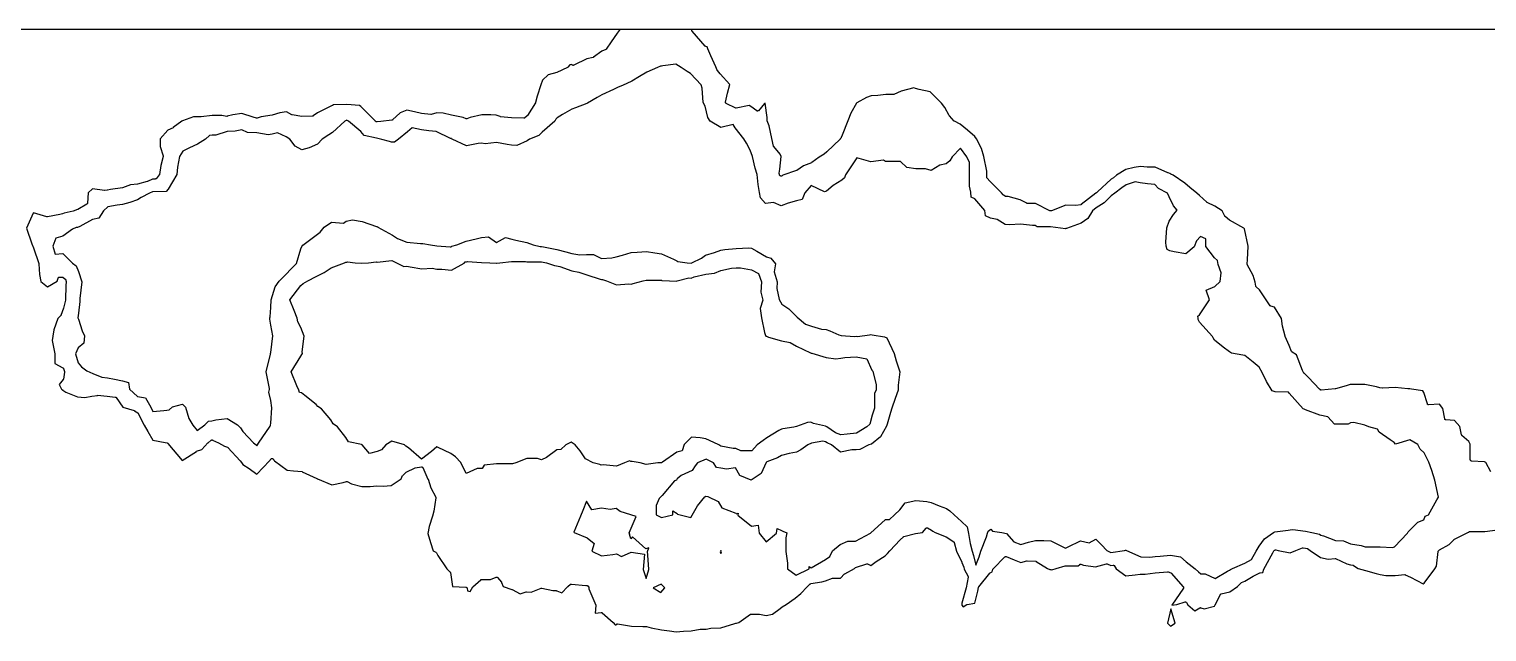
# Model space of a CAD drawing. Header units: millimetres. Extents: x 0 to 500, y 0 to 700.
# Drawn here: x 181.4 to 271.6, y 546.6 to 583.9 of the extents above; entities that cross this region are included whole.
import ezdxf

# ---------------------------------------------------------------- set-up
doc = ezdxf.new("R2010")
doc.units = ezdxf.units.MM
doc.layers.add('CORTE', color=1, linetype='Continuous')
doc.layers.add('GRABADO', color=5, linetype='Continuous')

msp = doc.modelspace()

# ---------------------------------------------------------------- linework, layer by layer
at = {"layer": 'CORTE'}
msp.add_lwpolyline([(181.307, 583.889), (181.91, 583.889), (182.529, 583.889), (183.14, 583.889), (183.749, 583.889), (184.362, 583.889), (206.994, 583.889), (207.48, 583.889), (208.706, 583.889), (209.201, 583.889), (211.046, 583.889), (211.55, 583.889), (212.058, 583.889), (212.785, 583.889), (213.297, 583.889), (213.812, 583.889), (214.434, 583.889), (215.155, 583.889), (215.677, 583.889), (216.92, 583.889), (217.358, 583.889), (218.61, 583.889), (218.887, 583.889), (218.933, 583.889), (218.933, 583.889), (219.949, 583.889), (220.637, 583.889), (220.819, 583.889), (221.012, 583.889), (222.547, 583.889), (222.689, 583.889), (223.622, 583.889), (224.635, 583.889), (227.008, 583.889), (228.095, 583.889), (230.382, 583.889), (231.671, 583.889), (232.261, 583.889), (232.932, 583.889), (234.192, 583.889), (234.854, 583.889), (235.482, 583.889), (235.975, 583.889), (236.69, 583.889), (237.322, 583.889), (237.934, 583.889), (238.569, 583.889), (239.188, 583.889), (240.463, 583.889), (241.091, 583.889), (262.009, 583.889), (262.504, 583.889), (265.071, 583.889), (265.577, 583.889), (266.222, 583.889), (266.996, 583.889), (268.922, 583.889), (269.442, 583.889), (272.663, 583.889)], dxfattribs=at)
for points in [[(196.319, 563.798), (196.318, 563.807), (196.322, 563.827), (196.33, 563.896), (196.471, 564.914), (196.331, 565.588), (196.266, 565.951), (196.277, 566.042), (196.289, 566.089), (196.33, 566.674), (196.366, 567.154), (196.61, 567.957), (196.859, 568.299), (197.277, 568.745), (197.582, 569.051), (197.934, 569.402), (198.187, 570.313), (198.254, 570.441), (198.315, 570.527), (199.138, 571.156), (199.381, 571.341), (199.632, 571.642), (200.089, 571.951), (200.823, 571.896), (201.007, 572.007), (201.399, 572.101), (201.981, 572), (202.881, 571.692), (202.941, 571.68), (202.956, 571.648), (203.854, 571.15), (204.181, 570.939), (204.759, 570.708), (205.6, 570.641), (205.671, 570.63), (205.743, 570.635), (206.213, 570.549), (206.602, 570.494), (207.437, 570.435), (207.495, 570.421), (207.539, 570.471), (207.84, 570.546), (208.424, 570.78), (209.039, 570.927), (209.362, 571.005), (209.8, 571.04), (210.304, 570.704), (210.848, 570.994), (211.243, 570.906), (211.494, 570.849), (212.174, 570.696), (212.573, 570.546), (213, 570.444), (213.086, 570.444), (213.199, 570.421), (214.021, 570.257), (214.594, 570.119), (214.948, 570.017), (215.449, 569.934), (215.856, 569.954), (216.306, 569.954), (216.799, 569.711), (217.434, 569.755), (217.693, 569.818), (218.089, 569.913), (218.623, 570.073), (219.005, 570.101), (219.566, 570.143), (220.097, 570.064), (220.511, 570.002), (221.25, 569.669), (221.451, 569.562), (221.517, 569.527), (222.09, 569.437), (222.333, 569.409), (222.39, 569.431), (222.973, 569.736), (223.236, 569.916), (223.775, 570.07), (224.174, 570.216), (224.419, 570.267), (225.116, 570.334), (225.904, 570.371), (226.073, 570.342), (226.409, 570.151), (227.005, 569.81), (227.262, 569.722), (227.564, 569.385), (227.465, 568.871), (227.661, 568.261), (227.634, 567.847), (227.783, 567.168), (227.956, 566.887), (228.376, 566.599), (228.878, 566.096), (228.891, 566.085), (229.418, 565.647), (229.776, 565.521), (230.397, 565.345), (230.695, 565.32), (230.921, 565.242), (231.476, 564.987), (231.62, 564.941), (232.447, 564.889), (232.539, 564.894), (232.636, 564.872), (233.377, 564.99), (233.459, 565.007), (233.54, 564.99), (234.307, 564.868), (234.442, 564.8), (234.904, 563.83), (235.011, 563.379), (235.249, 562.701), (235.14, 561.872), (235.14, 561.569), (234.965, 561.057), (234.758, 560.447), (234.678, 560.183), (234.457, 559.454), (234.417, 559.328), (234.05, 558.669), (233.494, 558.224), (233.329, 558.176), (232.782, 557.903), (232.538, 557.864), (232.283, 557.864), (231.586, 557.725), (231.015, 558.182), (230.743, 558.3), (230.649, 558.363), (230.482, 558.404), (229.775, 558.277), (229.546, 558.181), (229.131, 557.864), (228.85, 557.734), (228.409, 557.653), (227.93, 557.53), (227.675, 557.377), (227.018, 557.13), (226.986, 557.094), (226.677, 556.4), (226.056, 556.002), (225.34, 556.289), (225.081, 556.755), (224.517, 556.67), (224.183, 556.743), (223.906, 556.773), (223.726, 557.077), (223.266, 557.291), (222.723, 557.074), (222.585, 556.875), (222.393, 556.598), (221.719, 556.275), (221.476, 556.07), (221.437, 555.996), (221.301, 555.958), (220.545, 555.049), (220.454, 554.963), (220.356, 554.869), (220.172, 554.425), (220.172, 553.847), (220.498, 553.691), (221.204, 553.859), (221.204, 554.098), (221.472, 553.936), (221.494, 553.896), (221.573, 553.873), (222.31, 553.696), (222.41, 553.84), (222.729, 554.415), (223.191, 554.968), (223.255, 555.011), (223.363, 554.983), (224.002, 554.676), (224.246, 554.287), (225.093, 553.947), (225.135, 553.909), (225.242, 553.957), (225.224, 553.832), (226.07, 553.156), (226.478, 553.211), (226.536, 552.719), (226.983, 552.184), (227.618, 552.728), (227.665, 553.013), (227.936, 552.883), (228.006, 552.841), (228.253, 552.733), (228.189, 552.425), (228.189, 551.583), (228.307, 550.869), (228.307, 550.504), (228.835, 550.124), (229.644, 550.513), (229.644, 550.662), (229.761, 550.569), (230.639, 551.096), (230.909, 551.281), (231.072, 551.625), (231.566, 552.02), (232.032, 552.233), (232.513, 552.233), (233.429, 552.725), (234.356, 553.571), (234.609, 553.571), (234.911, 553.856), (235.256, 554.159), (235.582, 554.602), (236.233, 554.747), (236.926, 554.685), (237.189, 554.619), (237.676, 554.4), (238.124, 554.246), (238.337, 554.1), (238.614, 553.856), (239.068, 553.432), (239.407, 553.115), (239.504, 552.703), (239.607, 552.083), (239.712, 551.598), (239.805, 551.347), (239.957, 550.735), (240.155, 551.262), (240.263, 551.602), (240.617, 552.495), (240.673, 552.711), (240.72, 552.838), (240.881, 552.963), (240.98, 552.844), (241.547, 552.762), (241.836, 552.701), (242.293, 552.184), (242.726, 552.018), (243.207, 552.157), (243.64, 552.257), (244.154, 552.257), (244.594, 552.236), (245.339, 551.878), (245.503, 551.799), (245.652, 551.864), (246.418, 552.238), (246.957, 552.119), (247.366, 552.348), (247.722, 552.006), (248.051, 551.639), (248.291, 551.532), (249.155, 551.65), (249.201, 551.666), (249.216, 551.66), (249.232, 551.662), (249.259, 551.643), (250.15, 551.258), (250.706, 551.231), (251.052, 551.274), (251.348, 551.298), (251.989, 551.351), (252.613, 551.248), (252.96, 550.942), (253.513, 550.522), (253.722, 550.322), (253.865, 550.203), (254.136, 550.203), (254.76, 549.915), (255.526, 550.375), (255.649, 550.421), (255.696, 550.468), (255.831, 550.533), (256.585, 550.868), (257.009, 551.095), (257.28, 551.615), (257.483, 551.922), (257.812, 552.358), (258.36, 552.753), (258.448, 552.797), (259.265, 552.906), (259.386, 552.931), (259.548, 552.943), (260.335, 552.845), (260.737, 552.762), (261.201, 552.659), (261.284, 552.59), (261.448, 552.549), (262.191, 552.265), (262.682, 552.238), (263.122, 552.052), (263.788, 551.958), (264.042, 551.882), (264.214, 551.872), (264.957, 551.872), (265.723, 551.828), (265.838, 551.874), (266.659, 552.728), (266.684, 552.805), (266.758, 552.862), (267.299, 553.393), (267.671, 553.541), (267.737, 553.777), (267.944, 553.86), (268.46, 554.788), (268.57, 554.935), (268.347, 556.005), (268.162, 556.598), (267.965, 557.105), (267.673, 557.689), (267.433, 557.913), (267.292, 558.194), (266.797, 558.491), (265.904, 558.222), (265.828, 558.327), (265.576, 558.5), (264.898, 558.965), (264.789, 559.153), (264.267, 559.287), (264.005, 559.392), (263.336, 559.57), (263.129, 559.55), (262.987, 559.45), (262.142, 559.45), (261.732, 559.916), (261.229, 560.01), (260.348, 560.341), (260.292, 560.357), (260.259, 560.377), (260.203, 560.412), (259.341, 561.383), (259.298, 561.431), (258.457, 561.464), (258.288, 561.519), (257.931, 562.09), (257.668, 562.659), (257.485, 562.987), (257.113, 563.285), (256.585, 563.707), (256.467, 563.731), (255.76, 563.852), (255.647, 563.933), (255.253, 564.217), (254.705, 564.655), (254.631, 564.803), (254.596, 564.874), (253.774, 565.77), (253.707, 565.938), (253.695, 566.022), (253.691, 566.149), (253.783, 566.22), (254.41, 567.15), (254.195, 567.752), (254.724, 567.964), (255.071, 568.287), (255.134, 568.819), (254.947, 569.344), (254.906, 569.575), (254.71, 569.739), (254.172, 570.449), (254.172, 570.916), (253.856, 571.058), (253.603, 570.792), (253.452, 570.429), (252.934, 569.986), (252.214, 570.109), (251.958, 570.171), (251.793, 570.263), (251.717, 570.459), (251.702, 570.725), (251.759, 571.602), (251.918, 572.018), (252.18, 572.436), (252.398, 572.698), (252.177, 572.963), (251.918, 573.522), (251.81, 573.755), (251.256, 574.04), (251.025, 574.282), (250.567, 574.317), (250.12, 574.38), (249.805, 574.446), (249.242, 574.271), (248.988, 574.067), (248.552, 573.75), (248.33, 573.576), (247.896, 573.155), (247.398, 572.847), (247.165, 572.648), (246.867, 572.186), (246.463, 571.883), (245.558, 571.566), (245.524, 571.568), (245.492, 571.544), (244.57, 571.659), (243.747, 571.659), (243.624, 571.749), (243.446, 571.749), (242.72, 571.836), (242.032, 571.795), (241.773, 571.812), (241.269, 572.115), (240.846, 572.207), (240.544, 572.339), (240.502, 572.667), (239.896, 573.394), (239.659, 573.503), (239.629, 573.798), (239.548, 574.186), (239.548, 575.634), (239.397, 575.996), (239.009, 576.528), (238.483, 575.988), (238.348, 575.745), (238.123, 575.565), (237.72, 575.484), (237.176, 575.158), (236.825, 575.242), (236.232, 575.242), (235.673, 575.326), (235.281, 575.702), (234.598, 575.702), (234.361, 575.702), (234.232, 575.794), (233.454, 575.691), (232.578, 575.925), (231.887, 574.888), (231.823, 574.696), (231.651, 574.541), (231.117, 574.22), (230.717, 573.878), (230.587, 573.833), (229.772, 574.225), (229.366, 573.77), (229.215, 573.347), (228.845, 573.269), (228.341, 573.127), (227.898, 572.959), (227.437, 573.163), (226.945, 573.109), (226.633, 573.449), (226.565, 573.797), (226.493, 574.288), (226.429, 574.906), (226.306, 575.298), (226.131, 576.01), (225.979, 576.399), (225.766, 576.846), (225.589, 577.1), (225.06, 577.793), (224.934, 577.987), (224.183, 577.812), (223.514, 578.201), (223.371, 578.434), (223.198, 579.128), (223.089, 579.347), (223.014, 580.248), (222.954, 580.441), (222.294, 581.144), (222.092, 581.278), (221.719, 581.528), (221.399, 581.719), (220.592, 581.622), (220.501, 581.594), (220.439, 581.594), (220.257, 581.522), (219.598, 581.226), (219.15, 580.957), (218.672, 580.67), (218.095, 580.41), (217.833, 580.305), (217.745, 580.253), (217.528, 580.155), (216.819, 579.836), (216.525, 579.66), (215.928, 579.302), (215.887, 579.282), (215.181, 579.028), (214.964, 578.949), (214.387, 578.603), (214.051, 578.402), (213.97, 578.325), (213.909, 578.209), (213.13, 577.523), (212.92, 577.322), (212.34, 577.078), (212.189, 576.98), (211.557, 576.689), (211.217, 576.71), (210.953, 576.76), (210.297, 576.884), (209.598, 576.796), (209.372, 576.839), (209.169, 576.81), (208.437, 576.675), (207.557, 577.081), (207.52, 577.115), (207.505, 577.118), (207.446, 577.132), (206.574, 577.559), (206.102, 577.601), (205.654, 577.663), (205.078, 577.796), (204.79, 577.536), (204.227, 577.086), (203.986, 576.893), (203.805, 576.903), (203.679, 576.932), (203.213, 577.072), (202.873, 577.145), (202.113, 577.307), (201.909, 577.567), (201.147, 578.196), (201.066, 578.249), (201.035, 578.252), (201.001, 578.25), (200.91, 578.196), (200.156, 577.5), (199.926, 577.351), (199.516, 577.086), (199.228, 576.784), (198.716, 576.553), (198.248, 576.428), (197.839, 576.646), (197.523, 577.089), (197.295, 577.237), (196.751, 577.487), (196.421, 577.388), (196.168, 577.35), (195.47, 577.481), (194.895, 577.503), (194.543, 577.661), (194.136, 577.58), (193.638, 577.558), (192.935, 577.339), (192.706, 577.339), (192.538, 577.309), (192.296, 577.085), (191.808, 576.777), (191.312, 576.557), (190.899, 576.337), (190.691, 576.004), (190.555, 575.349), (190.513, 574.898), (189.981, 573.991), (189.858, 573.851), (189.011, 573.823), (188.838, 573.742), (188.325, 573.481), (188.1, 573.328), (187.62, 573.174), (187.156, 573.04), (186.838, 573.001), (186.25, 572.9), (185.996, 572.649), (185.69, 572.204), (185.315, 572.114), (184.531, 571.684), (184.383, 571.631), (184.302, 571.613), (184.069, 571.52), (183.469, 571.077), (183.037, 570.958), (182.854, 570.472), (183.005, 569.972), (183.464, 570.006), (184.064, 569.421), (184.295, 569.257), (184.432, 568.898), (184.642, 568.259), (184.519, 567.232), (184.513, 567.139), (184.517, 567.041), (184.436, 566.334), (184.402, 566.036), (184.433, 565.947), (184.675, 565.236), (184.816, 564.93), (184.777, 564.467), (184.423, 564.173), (184.247, 563.8), (184.429, 563.243), (184.627, 563.004), (184.95, 562.758), (185.318, 562.586), (185.891, 562.357), (186.225, 562.32), (186.66, 562.249), (187.16, 562.145), (187.533, 562.028), (187.587, 561.62), (188.1, 561.18), (188.582, 561.098), (188.911, 560.505), (189.038, 560.243), (189.71, 560.301), (189.91, 560.318), (190.05, 560.342), (190.26, 560.538), (190.867, 560.688), (191.06, 560.511), (191.263, 559.807), (191.517, 559.402), (191.786, 559.062), (192.253, 559.415), (192.488, 559.641), (192.684, 559.671), (192.937, 559.734), (193.643, 559.814), (194.275, 559.417), (194.461, 559.228), (194.61, 559.016), (195.266, 558.302), (195.424, 558.175), (195.468, 558.126), (195.503, 558.181), (195.571, 558.288), (196.293, 559.34), (196.311, 559.383), (196.314, 559.393), (196.33, 559.531), (196.407, 560.467), (196.331, 560.927), (196.209, 561.44), (196.249, 561.598), (196.261, 561.661), (196.056, 562.695), (196.319, 563.798)], [(219.56, 549.921), (219.727, 550.474), (219.66, 551.363), (219.629, 551.587), (219.719, 551.803), (219.544, 551.75), (218.713, 552.498), (218.603, 552.365), (218.525, 552.648), (218.535, 552.684), (218.51, 552.743), (218.568, 552.882), (218.929, 553.752), (218.615, 553.846), (217.939, 554.049), (217.691, 554.248), (217.335, 554.177), (216.784, 554.26), (216.198, 554.171), (215.871, 554.694), (215.634, 554.123), (215.487, 553.771), (215.071, 552.774), (215.102, 552.756), (215.896, 552.439), (216.343, 552.081), (216.197, 551.615), (216.798, 551.312), (217.489, 551.399), (217.723, 551.441), (218.038, 551.271), (218.626, 551.536), (219.453, 551.412), (219.375, 550.474), (219.56, 549.921)], [(224.179, 551.462), (224.214, 551.573), (224.18, 551.655), (224.124, 551.572), (224.179, 551.462)], [(220.473, 549.055), (220.715, 549.345), (220.476, 549.554), (219.993, 549.343), (220.473, 549.055)]]:
    msp.add_lwpolyline(points, close=True, dxfattribs=at)
at = {"layer": 'GRABADO'}
for points in [[(180.9, 583.889), (181.583, 583.889), (182.285, 583.889), (182.977, 583.889), (183.667, 583.889), (184.362, 583.889), (202.107, 583.889), (202.658, 583.889), (204.047, 583.889), (204.608, 583.889), (206.699, 583.889), (207.27, 583.889), (207.846, 583.889), (208.669, 583.889), (209.25, 583.889), (209.834, 583.889), (210.538, 583.889), (211.356, 583.889), (211.947, 583.889), (213.356, 583.889), (213.853, 583.889), (215.271, 583.889), (215.586, 583.889), (216.305, 583.889), (217.214, 583.889), (217.938, 583.889), (217.772, 583.651), (217.397, 583.11), (217.085, 582.66), (217.08, 582.653), (217.071, 582.644), (217.064, 582.639), (217.057, 582.636), (216.823, 582.523), (216.307, 582.152), (216.3, 582.148), (216.294, 582.145), (216.289, 582.143), (216.284, 582.142), (215.883, 582.045), (215.075, 581.657), (215.072, 581.656), (215.065, 581.654), (215.051, 581.651), (215.039, 581.651), (215.029, 581.652), (215.018, 581.655), (215.008, 581.66), (214.921, 581.712), (214.84, 581.688), (214.718, 581.541), (214.715, 581.539), (214.71, 581.533), (214.704, 581.529), (214.699, 581.526), (214.694, 581.523), (214.035, 581.219), (214.029, 581.217), (213.495, 581.069), (213.142, 580.739), (213.03, 580.454), (212.814, 579.752), (212.713, 579.347), (212.711, 579.342), (212.709, 579.337), (212.706, 579.331), (212.214, 578.544), (212.211, 578.539), (212.207, 578.534), (212.201, 578.529), (212.031, 578.393), (212.02, 578.386), (212.008, 578.382), (212.005, 578.381), (211.996, 578.379), (211.986, 578.379), (211.221, 578.414), (210.543, 578.477), (210.537, 578.477), (210.526, 578.48), (210.522, 578.481), (210.283, 578.576), (209.952, 578.595), (209.382, 578.595), (208.67, 578.424), (208.471, 578.345), (208.462, 578.342), (208.457, 578.342), (208.452, 578.341), (208.442, 578.341), (208.437, 578.342), (208.432, 578.342), (208.423, 578.345), (208.226, 578.424), (207.506, 578.56), (207.504, 578.56), (207.004, 578.687), (206.602, 578.709), (206.25, 578.613), (206.24, 578.611), (206.231, 578.611), (205.663, 578.68), (205.661, 578.68), (205.223, 578.767), (205.221, 578.767), (204.747, 578.885), (204.344, 578.718), (203.864, 578.272), (203.86, 578.269), (203.855, 578.266), (203.846, 578.261), (203.837, 578.258), (203.828, 578.256), (203.148, 578.181), (202.915, 578.155), (202.906, 578.155), (202.898, 578.156), (202.873, 578.161), (202.856, 578.165), (202.85, 578.166), (202.841, 578.17), (202.835, 578.173), (202.832, 578.176), (202.826, 578.18), (202.819, 578.186), (202.803, 578.206), (201.915, 579.112), (201.831, 579.167), (201.035, 579.233), (200.211, 579.199), (200.146, 579.16), (200.141, 579.158), (199.96, 579.082), (199.223, 578.72), (198.96, 578.519), (198.955, 578.515), (198.944, 578.51), (198.935, 578.507), (198.925, 578.504), (198.258, 578.481), (198.253, 578.481), (198.246, 578.482), (197.654, 578.584), (197.649, 578.584), (197.644, 578.586), (197.635, 578.588), (197.315, 578.773), (196.9, 578.718), (196.425, 578.575), (196.42, 578.574), (195.738, 578.472), (195.502, 578.38), (195.496, 578.379), (195.485, 578.377), (195.468, 578.377), (195.457, 578.379), (195.247, 578.445), (195.246, 578.445), (194.545, 578.681), (193.987, 578.598), (193.646, 578.498), (193.641, 578.497), (193.636, 578.496), (193.625, 578.494), (193.614, 578.496), (193.317, 578.544), (192.703, 578.544), (192.023, 578.468), (192.019, 578.467), (191.548, 578.467), (190.875, 578.21), (190.831, 578.191), (190.298, 577.797), (190.293, 577.793), (189.966, 577.636), (189.502, 577.116), (189.502, 576.636), (189.678, 576.054), (189.679, 576.05), (189.681, 576.041), (189.681, 576.034), (189.681, 576.027), (189.68, 576.02), (189.679, 576.015), (189.533, 575.465), (189.456, 574.908), (189.455, 574.903), (189.454, 574.899), (189.451, 574.891), (189.445, 574.879), (189.439, 574.873), (189.236, 574.642), (189.23, 574.636), (189.22, 574.629), (189.211, 574.625), (189.21, 574.625), (189.201, 574.621), (189.192, 574.62), (189.188, 574.62), (189.011, 574.614), (188.707, 574.472), (188.701, 574.469), (188.695, 574.467), (188.084, 574.31), (188.08, 574.309), (187.653, 574.254), (187.163, 574.083), (187.157, 574.081), (186.424, 573.971), (186.227, 573.933), (186.223, 573.933), (186.065, 573.918), (186.057, 573.918), (185.312, 574.007), (185.047, 573.773), (184.998, 573.127), (184.997, 573.122), (184.996, 573.118), (184.994, 573.11), (184.99, 573.101), (184.986, 573.094), (184.983, 573.09), (184.978, 573.085), (184.973, 573.08), (184.971, 573.078), (184.966, 573.074), (184.395, 572.732), (184.388, 572.729), (184.115, 572.627), (184.11, 572.625), (183.56, 572.503), (183.461, 572.463), (183.456, 572.461), (183.449, 572.46), (183.292, 572.436), (182.526, 572.289), (182.519, 572.287), (182.502, 572.287), (182.491, 572.289), (181.667, 572.527), (181.641, 572.512), (181.221, 571.583), (181.557, 570.615), (181.596, 570.502), (181.612, 570.466), (181.613, 570.465), (181.653, 570.366), (181.991, 569.386), (181.993, 569.38), (181.994, 569.375), (181.994, 569.371), (182.032, 568.711), (182.116, 568.291), (182.517, 567.947), (183.124, 568.301), (183.181, 568.493), (183.182, 568.498), (183.186, 568.506), (183.19, 568.513), (183.193, 568.517), (183.197, 568.522), (183.205, 568.529), (183.213, 568.535), (183.225, 568.541), (183.237, 568.545), (183.245, 568.546), (183.433, 568.556), (183.445, 568.556), (183.457, 568.553), (183.463, 568.551), (183.47, 568.547), (183.477, 568.543), (183.601, 568.456), (183.607, 568.451), (183.612, 568.446), (183.613, 568.444), (183.617, 568.439), (183.624, 568.428), (183.626, 568.423), (183.682, 568.276), (183.683, 568.272), (183.685, 568.264), (183.686, 568.255), (183.686, 568.249), (183.685, 568.244), (183.661, 568.065), (183.632, 567.136), (183.632, 567.13), (183.63, 567.123), (183.508, 566.629), (183.507, 566.625), (183.352, 566.184), (183.351, 566.18), (183.348, 566.174), (183.342, 566.166), (183.337, 566.16), (183.157, 565.986), (182.919, 565.301), (182.845, 564.906), (182.82, 564.637), (182.978, 563.817), (182.979, 563.811), (182.979, 563.806), (182.979, 563.212), (183.475, 562.948), (183.482, 562.943), (183.488, 562.938), (183.497, 562.928), (183.502, 562.919), (183.504, 562.915), (183.506, 562.91), (183.57, 562.714), (183.571, 562.71), (183.572, 562.703), (183.573, 562.696), (183.573, 562.69), (183.572, 562.685), (183.509, 562.251), (183.508, 562.246), (183.506, 562.239), (183.504, 562.234), (183.502, 562.227), (183.497, 562.22), (183.494, 562.216), (183.241, 561.912), (183.382, 561.629), (183.426, 561.591), (183.466, 561.577), (183.471, 561.574), (183.475, 561.572), (183.48, 561.568), (183.647, 561.438), (184.38, 561.16), (184.825, 561.104), (185.271, 561.19), (185.273, 561.19), (185.616, 561.24), (185.625, 561.243), (186.217, 561.195), (186.219, 561.195), (186.717, 561.135), (186.725, 561.134), (186.735, 561.131), (186.745, 561.126), (186.753, 561.12), (186.763, 561.112), (187.176, 560.517), (187.182, 560.511), (187.885, 560.3), (187.889, 560.299), (187.898, 560.295), (187.905, 560.291), (188.112, 560.151), (188.117, 560.147), (188.125, 560.139), (188.131, 560.131), (188.133, 560.128), (188.509, 559.393), (188.726, 558.996), (189.041, 558.471), (189.793, 558.321), (189.92, 558.301), (189.935, 558.296), (189.962, 558.279), (189.966, 558.276), (189.972, 558.271), (189.976, 558.266), (190.855, 557.212), (191.733, 557.776), (191.741, 557.781), (192.077, 557.896), (192.451, 558.298), (192.454, 558.301), (192.651, 558.468), (192.655, 558.472), (192.66, 558.475), (192.665, 558.478), (192.674, 558.482), (192.682, 558.484), (192.691, 558.486), (192.707, 558.486), (192.716, 558.484), (192.724, 558.482), (192.73, 558.479), (193.095, 558.315), (193.098, 558.313), (193.475, 558.099), (193.651, 558.042), (193.658, 558.039), (193.663, 558.036), (193.67, 558.032), (193.678, 558.024), (194.449, 557.184), (194.45, 557.182), (194.529, 557.082), (194.531, 557.079), (194.606, 556.964), (194.991, 556.719), (194.993, 556.718), (195.47, 556.374), (196.261, 557.182), (196.293, 557.233), (196.342, 557.308), (196.344, 557.312), (196.349, 557.318), (196.356, 557.325), (196.369, 557.334), (196.387, 557.341), (196.4, 557.342), (196.409, 557.342), (196.414, 557.342), (196.424, 557.34), (196.437, 557.335), (196.443, 557.332), (196.452, 557.326), (196.46, 557.318), (196.461, 557.316), (196.518, 557.248), (196.522, 557.243), (196.556, 557.187), (197.358, 556.61), (197.734, 556.573), (198.269, 556.522), (198.276, 556.521), (198.285, 556.518), (199.174, 556.091), (199.178, 556.089), (199.205, 556.072), (199.213, 556.072), (199.227, 556.069), (200.117, 555.701), (200.806, 555.843), (201.015, 555.912), (201.027, 555.915), (201.045, 555.915), (201.06, 555.911), (201.068, 555.908), (201.329, 555.775), (201.972, 555.614), (202.482, 555.614), (202.885, 555.652), (202.892, 555.652), (203.292, 555.615), (203.789, 555.669), (204.407, 556.074), (204.491, 556.275), (204.496, 556.284), (204.504, 556.293), (204.693, 556.475), (204.702, 556.482), (205.262, 556.751), (205.269, 556.753), (205.273, 556.754), (205.657, 556.82), (205.659, 556.82), (205.668, 556.821), (205.682, 556.819), (205.694, 556.816), (205.707, 556.81), (205.714, 556.805), (205.719, 556.8), (205.726, 556.793), (205.73, 556.788), (205.731, 556.786), (205.734, 556.781), (206.06, 556.054), (206.062, 556.05), (206.229, 555.531), (206.539, 554.944), (206.541, 554.939), (206.544, 554.932), (206.546, 554.924), (206.547, 554.916), (206.547, 554.908), (206.546, 554.903), (206.422, 554.082), (206.421, 554.079), (206.346, 553.779), (206.133, 553.14), (206.04, 552.692), (206.211, 552.145), (206.373, 551.63), (206.543, 551.543), (206.549, 551.54), (206.562, 551.531), (206.568, 551.523), (206.571, 551.52), (206.573, 551.517), (206.576, 551.512), (206.659, 551.343), (207.234, 550.514), (207.42, 550.336), (207.423, 550.333), (207.428, 550.327), (207.432, 550.321), (207.436, 550.315), (207.439, 550.307), (207.441, 550.298), (207.442, 550.293), (207.57, 549.41), (208.41, 549.376), (208.413, 549.376), (208.426, 549.374), (208.443, 549.366), (208.451, 549.36), (208.457, 549.354), (208.462, 549.349), (208.466, 549.343), (208.47, 549.335), (208.473, 549.329), (208.476, 549.322), (208.477, 549.317), (208.511, 549.147), (208.678, 549.114), (208.831, 549.39), (208.835, 549.396), (208.842, 549.406), (209.326, 549.842), (209.329, 549.844), (209.334, 549.848), (209.342, 549.852), (209.355, 549.857), (209.364, 549.858), (209.364, 549.858), (209.369, 549.859), (209.927, 549.859), (210.272, 549.995), (210.276, 549.997), (210.285, 549.999), (210.295, 550.001), (210.305, 550.001), (210.315, 549.999), (210.324, 549.997), (210.329, 549.995), (210.331, 549.994), (210.339, 549.99), (210.35, 549.982), (210.355, 549.976), (210.598, 549.686), (210.603, 549.679), (210.607, 549.671), (210.714, 549.415), (211.251, 549.243), (211.254, 549.241), (211.259, 549.24), (211.761, 548.958), (212.126, 549.096), (212.135, 549.099), (212.144, 549.1), (212.148, 549.1), (212.155, 549.1), (212.434, 549.079), (213.056, 549.307), (213.064, 549.309), (213.074, 549.31), (213.084, 549.31), (213.089, 549.31), (213.092, 549.309), (213.792, 549.163), (214.01, 549.163), (214.019, 549.162), (214.029, 549.159), (214.339, 549.022), (214.699, 549.406), (214.703, 549.41), (214.885, 549.555), (214.892, 549.562), (214.902, 549.566), (214.908, 549.568), (214.917, 549.571), (214.927, 549.572), (214.935, 549.572), (215.821, 549.483), (215.829, 549.482), (215.839, 549.479), (215.845, 549.476), (215.862, 549.467), (215.872, 549.471), (215.877, 549.473), (215.88, 549.473), (215.897, 549.476), (215.913, 549.473), (215.925, 549.47), (215.934, 549.465), (215.939, 549.462), (215.944, 549.458), (215.948, 549.455), (215.997, 549.404), (216.002, 549.399), (216.005, 549.394), (216.008, 549.389), (216.011, 549.383), (216.013, 549.375), (216.015, 549.369), (216.016, 549.361), (216.017, 549.355), (216.017, 549.268), (216.433, 548.269), (216.435, 548.263), (216.436, 548.258), (216.438, 548.251), (216.438, 548.243), (216.438, 548.239), (216.406, 547.774), (216.781, 547.812), (216.789, 547.812), (216.798, 547.811), (216.809, 547.808), (216.823, 547.802), (216.829, 547.796), (216.832, 547.794), (217.507, 547.188), (217.509, 547.186), (217.63, 547.055), (217.684, 547.043), (217.731, 547.096), (217.735, 547.1), (217.739, 547.103), (217.752, 547.111), (217.773, 547.118), (217.79, 547.118), (218.644, 546.975), (219.354, 546.951), (219.565, 546.944), (219.574, 546.944), (219.585, 546.941), (219.871, 546.855), (220.501, 546.737), (220.99, 546.682), (221.419, 546.616), (221.872, 546.651), (222.334, 546.687), (222.9, 546.774), (222.904, 546.775), (223.261, 546.79), (223.561, 546.842), (223.566, 546.842), (224.182, 546.866), (225.043, 547.132), (225.106, 547.148), (225.145, 547.154), (225.281, 547.198), (226.008, 547.708), (226.013, 547.711), (226.022, 547.715), (226.034, 547.718), (226.043, 547.719), (226.554, 547.719), (226.563, 547.717), (226.974, 547.619), (227.371, 547.714), (227.853, 548.053), (227.964, 548.158), (227.969, 548.163), (227.976, 548.168), (228.212, 548.306), (228.782, 548.693), (229.129, 548.984), (229.524, 549.406), (229.525, 549.407), (229.704, 549.578), (229.709, 549.583), (229.718, 549.589), (229.729, 549.593), (229.735, 549.595), (229.738, 549.596), (230.43, 549.706), (230.656, 549.777), (231.075, 549.926), (231.08, 549.927), (231.088, 549.929), (231.573, 549.929), (231.823, 550.197), (231.831, 550.204), (231.837, 550.208), (232.438, 550.525), (232.475, 550.568), (232.48, 550.574), (232.489, 550.582), (232.5, 550.589), (233.203, 550.819), (233.214, 550.822), (233.229, 550.822), (233.234, 550.821), (233.239, 550.821), (233.251, 550.817), (233.451, 550.717), (233.778, 550.963), (233.78, 550.964), (234.338, 551.317), (234.475, 551.455), (234.627, 551.627), (235.259, 552.306), (235.473, 552.495), (235.483, 552.503), (235.497, 552.509), (236.221, 552.702), (236.225, 552.703), (236.648, 552.759), (236.869, 553.024), (236.873, 553.03), (236.884, 553.038), (236.895, 553.044), (236.904, 553.047), (236.918, 553.05), (236.935, 553.05), (236.944, 553.048), (236.953, 553.045), (237.205, 552.908), (237.212, 552.903), (237.215, 552.9), (237.28, 552.836), (237.434, 552.757), (238.114, 552.485), (238.122, 552.483), (238.579, 552.178), (238.587, 552.173), (238.6, 552.159), (238.606, 552.148), (238.608, 552.142), (238.61, 552.138), (238.758, 551.603), (239.086, 550.916), (239.087, 550.913), (239.196, 550.617), (239.197, 550.613), (239.228, 550.492), (239.467, 550.039), (239.469, 550.034), (239.471, 550.027), (239.473, 550.021), (239.474, 550.014), (239.475, 550.005), (239.474, 549.998), (239.474, 549.995), (239.352, 549.337), (239.09, 548.396), (239.073, 548.265), (239.169, 548.168), (239.398, 548.305), (239.405, 548.31), (239.422, 548.315), (239.883, 548.394), (240.076, 549.122), (240.119, 549.368), (240.12, 549.373), (240.122, 549.381), (240.127, 549.391), (240.13, 549.396), (240.132, 549.398), (240.813, 550.252), (240.821, 550.259), (240.828, 550.264), (240.833, 550.268), (240.964, 550.329), (241.008, 550.487), (241.01, 550.492), (241.013, 550.5), (241.016, 550.505), (241.022, 550.513), (241.742, 551.254), (241.746, 551.258), (241.754, 551.264), (241.767, 551.272), (241.782, 551.275), (241.791, 551.277), (241.801, 551.277), (241.81, 551.275), (241.82, 551.273), (242.31, 551.063), (242.725, 550.909), (243.1, 551.013), (243.109, 551.015), (243.12, 551.015), (243.651, 550.982), (243.658, 550.982), (243.668, 550.979), (243.675, 550.977), (243.685, 550.972), (244.382, 550.532), (244.536, 550.468), (244.587, 550.461), (244.592, 550.461), (244.657, 550.443), (244.926, 550.535), (244.928, 550.536), (245.476, 550.688), (245.481, 550.69), (245.496, 550.692), (246.273, 550.692), (246.379, 550.786), (246.384, 550.79), (246.389, 550.793), (246.395, 550.796), (246.404, 550.8), (246.414, 550.802), (246.423, 550.803), (246.432, 550.803), (246.446, 550.801), (246.611, 550.736), (247.349, 550.637), (248.032, 550.819), (248.042, 550.821), (248.057, 550.821), (248.068, 550.817), (248.074, 550.815), (248.291, 550.719), (248.441, 550.739), (248.453, 550.739), (248.463, 550.737), (248.471, 550.735), (248.48, 550.731), (248.49, 550.725), (248.498, 550.718), (248.506, 550.71), (248.622, 550.517), (249.227, 550.082), (249.8, 550.151), (250.117, 550.189), (250.121, 550.19), (250.135, 550.19), (250.431, 550.178), (251.051, 550.264), (251.81, 550.334), (251.819, 550.334), (251.829, 550.333), (251.838, 550.33), (252.017, 550.259), (252.026, 550.254), (252.037, 550.246), (252.781, 549.403), (252.785, 549.397), (252.79, 549.389), (252.793, 549.383), (252.795, 549.379), (252.797, 549.37), (252.799, 549.361), (252.799, 549.355), (252.799, 549.347), (252.797, 549.338), (252.795, 549.33), (252.794, 549.326), (252.791, 549.319), (252.786, 549.312), (252.064, 548.259), (252.391, 548.315), (252.896, 548.466), (252.902, 548.467), (252.907, 548.468), (252.917, 548.468), (252.929, 548.466), (252.938, 548.463), (252.948, 548.459), (252.958, 548.452), (252.966, 548.445), (252.973, 548.437), (253.069, 548.292), (253.503, 547.922), (253.801, 548.101), (253.803, 548.102), (253.812, 548.107), (253.825, 548.11), (253.834, 548.111), (253.843, 548.111), (253.852, 548.11), (253.858, 548.108), (254.07, 548.045), (254.716, 548.199), (254.76, 548.277), (255.08, 548.928), (255.083, 548.934), (255.089, 548.941), (255.094, 548.947), (255.103, 548.955), (255.109, 548.959), (255.114, 548.962), (255.123, 548.966), (255.129, 548.967), (255.661, 549.099), (256.133, 549.412), (256.367, 549.648), (256.37, 549.651), (256.377, 549.657), (256.385, 549.661), (256.583, 549.756), (257.111, 550.06), (257.113, 550.062), (257.514, 550.258), (257.522, 550.262), (257.532, 550.264), (257.699, 550.282), (257.771, 550.493), (257.774, 550.499), (258.32, 551.511), (258.321, 551.512), (258.384, 551.619), (258.401, 551.641), (258.407, 551.647), (258.412, 551.651), (258.43, 551.665), (258.436, 551.668), (258.446, 551.673), (258.477, 551.679), (258.484, 551.681), (258.502, 551.681), (258.652, 551.651), (259.39, 551.511), (259.748, 551.647), (260.159, 551.811), (260.164, 551.813), (260.172, 551.815), (260.177, 551.816), (260.186, 551.817), (260.196, 551.816), (260.334, 551.797), (260.337, 551.797), (260.439, 551.774), (260.446, 551.773), (260.458, 551.768), (260.467, 551.763), (260.62, 551.638), (261.278, 551.21), (261.735, 551.118), (262.173, 551.153), (262.18, 551.153), (262.193, 551.152), (262.205, 551.147), (262.895, 550.816), (263.117, 550.75), (263.273, 550.734), (263.274, 550.734), (263.28, 550.733), (263.292, 550.73), (263.301, 550.725), (263.601, 550.534), (264.049, 550.4), (264.712, 550.223), (264.969, 550.155), (265.32, 550.108), (265.878, 550.108), (266.482, 550.153), (266.489, 550.153), (266.494, 550.152), (266.499, 550.152), (266.508, 550.149), (266.514, 550.147), (266.838, 550.006), (266.841, 550.004), (267.613, 549.583), (267.682, 549.625), (268.337, 550.508), (268.441, 550.668), (268.55, 551.588), (268.551, 551.595), (268.555, 551.606), (268.559, 551.614), (268.564, 551.622), (268.604, 551.666), (268.609, 551.673), (268.62, 551.681), (269.223, 552.019), (269.537, 552.333), (269.542, 552.336), (269.544, 552.338), (269.549, 552.341), (270.38, 552.756), (270.382, 552.757), (270.442, 552.783), (270.459, 552.801), (270.465, 552.807), (270.474, 552.813), (270.483, 552.818), (270.497, 552.822), (270.508, 552.824), (271.435, 552.824), (272.221, 552.919)], [(271.81, 556.507), (271.505, 557.082), (271.417, 557.135), (270.6, 557.179), (270.593, 557.181), (270.588, 557.182), (270.576, 557.187), (270.568, 557.193), (270.561, 557.198), (270.555, 557.204), (270.55, 557.211), (270.544, 557.22), (270.543, 557.224), (270.54, 557.23), (270.538, 557.238), (270.537, 557.244), (270.537, 557.251), (270.537, 558.228), (270.453, 558.381), (270.015, 558.767), (270.009, 558.773), (270.002, 558.782), (269.996, 558.795), (269.993, 558.804), (269.89, 559.323), (269.552, 559.694), (269.016, 559.722), (269.008, 559.723), (268.998, 559.726), (268.989, 559.731), (268.981, 559.735), (268.974, 559.741), (268.965, 559.751), (268.958, 559.763), (268.955, 559.769), (268.953, 559.777), (268.951, 559.783), (268.842, 560.438), (268.627, 560.696), (267.953, 560.655), (267.939, 560.655), (267.92, 560.662), (267.907, 560.669), (267.902, 560.674), (267.899, 560.676), (267.892, 560.683), (267.887, 560.692), (267.885, 560.695), (267.882, 560.701), (267.88, 560.707), (267.666, 561.425), (267.593, 561.512), (266.897, 561.628), (266.799, 561.641), (266.679, 561.652), (265.88, 561.73), (265.102, 561.68), (265.092, 561.68), (264.947, 561.709), (264.946, 561.709), (264.728, 561.761), (264.021, 561.907), (263.434, 561.907), (263.113, 561.921), (262.856, 561.833), (262.195, 561.642), (262.189, 561.64), (262.183, 561.639), (261.307, 561.567), (261.299, 561.566), (261.29, 561.567), (261.278, 561.569), (261.261, 561.577), (261.204, 561.617), (261.198, 561.622), (260.519, 562.341), (260.28, 562.596), (260.273, 562.599), (260.267, 562.601), (260.26, 562.606), (260.25, 562.613), (260.242, 562.622), (260.222, 562.651), (260.22, 562.655), (260.154, 562.783), (260.152, 562.787), (259.794, 563.754), (259.513, 563.922), (259.508, 563.925), (259.499, 563.933), (259.489, 563.942), (259.483, 563.953), (259.481, 563.957), (259.327, 564.326), (259.093, 564.89), (259.091, 564.895), (258.918, 565.519), (258.916, 565.524), (258.915, 565.53), (258.859, 566.002), (258.422, 566.691), (258.188, 566.761), (258.176, 566.766), (258.169, 566.771), (258.163, 566.776), (258.154, 566.785), (257.941, 567.097), (257.487, 567.764), (257.292, 567.946), (257.284, 567.951), (257.273, 567.968), (257.27, 567.975), (257.267, 567.983), (257.265, 567.991), (257.235, 568.236), (257.109, 568.66), (256.738, 569.328), (256.735, 569.334), (256.731, 569.346), (256.73, 569.359), (256.73, 569.365), (256.73, 569.37), (256.762, 569.632), (256.791, 570.468), (256.567, 571.544), (256.567, 571.548), (256.528, 571.58), (255.65, 572.076), (255.646, 572.079), (255.365, 572.298), (255.361, 572.3), (255.352, 572.309), (255.347, 572.316), (255.343, 572.322), (255.341, 572.326), (255.192, 572.647), (254.728, 572.951), (254.254, 573.175), (254.247, 573.179), (254.242, 573.183), (253.788, 573.602), (253.617, 573.752), (253.19, 574.1), (253.19, 574.1), (252.867, 574.363), (252.147, 574.857), (252.016, 574.927), (252.013, 574.928), (251.954, 574.966), (251.837, 575.003), (251.833, 575.004), (251.043, 575.344), (250.559, 575.359), (250.557, 575.359), (250.137, 575.4), (249.751, 575.325), (249.235, 575.204), (248.66, 574.859), (248.461, 574.7), (248.328, 574.603), (247.466, 573.827), (247.465, 573.827), (247.404, 573.774), (247.397, 573.767), (247.388, 573.763), (247.384, 573.758), (247.379, 573.754), (246.472, 573.042), (246.467, 573.038), (246.463, 573.036), (246.454, 573.031), (246.442, 573.028), (246.136, 572.986), (246.131, 572.985), (246.124, 572.985), (245.514, 573.01), (244.622, 572.653), (244.616, 572.651), (244.591, 572.646), (244.584, 572.644), (244.566, 572.644), (244.556, 572.646), (244.552, 572.647), (244.546, 572.65), (244.521, 572.661), (244.519, 572.661), (243.631, 573.113), (243.126, 573.113), (243.121, 573.113), (243.108, 573.115), (243.096, 573.121), (242.695, 573.335), (241.951, 573.533), (241.788, 573.546), (241.78, 573.547), (241.767, 573.551), (241.756, 573.557), (241.652, 573.632), (241.648, 573.635), (241.645, 573.638), (241.528, 573.757), (240.815, 574.481), (240.813, 574.483), (240.649, 574.68), (240.645, 574.685), (240.641, 574.692), (240.639, 574.697), (240.637, 574.701), (240.634, 574.71), (240.633, 574.72), (240.633, 574.726), (240.633, 575.107), (240.438, 576.015), (240.296, 576.512), (239.99, 577.104), (239.888, 577.241), (239.431, 577.642), (238.975, 578.006), (238.631, 578.19), (238.623, 578.194), (238.613, 578.203), (238.31, 578.538), (238.305, 578.544), (238.301, 578.551), (238.027, 579.044), (237.819, 579.318), (237.437, 579.706), (237.127, 580.021), (236.438, 580.149), (236.433, 580.149), (236.215, 580.219), (236.111, 580.253), (235.336, 580.059), (234.883, 579.855), (234.876, 579.851), (234.861, 579.847), (234.852, 579.847), (234.389, 579.847), (233.881, 579.792), (233.475, 579.761), (233.193, 579.655), (232.578, 579.325), (232.576, 579.322), (232.215, 578.685), (232.024, 578.228), (231.676, 577.327), (231.62, 577.182), (231.618, 577.178), (231.615, 577.173), (231.61, 577.165), (231.549, 577.096), (231.547, 577.093), (230.73, 576.309), (230.567, 576.168), (230.563, 576.164), (230.261, 575.971), (229.797, 575.636), (229.789, 575.631), (229.781, 575.627), (229.298, 575.442), (228.868, 575.147), (228.86, 575.142), (228.015, 574.852), (227.963, 574.824), (227.932, 574.806), (227.918, 574.801), (227.905, 574.8), (227.896, 574.8), (227.886, 574.801), (227.872, 574.805), (227.863, 574.81), (227.861, 574.811), (227.833, 574.829), (227.823, 574.836), (227.815, 574.846), (227.81, 574.854), (227.806, 574.863), (227.804, 574.869), (227.802, 574.876), (227.801, 574.882), (227.799, 574.908), (227.786, 574.952), (227.785, 574.959), (227.784, 574.968), (227.784, 574.974), (227.784, 574.981), (227.826, 575.232), (227.903, 576.019), (227.837, 576.154), (227.445, 576.624), (227.441, 576.63), (227.438, 576.635), (227.436, 576.639), (227.435, 576.643), (227.432, 576.65), (227.332, 577.129), (227.169, 577.914), (227.037, 578.229), (227.035, 578.236), (227.034, 578.242), (227.032, 578.25), (227.032, 578.257), (227.038, 578.42), (226.927, 579.312), (226.875, 579.3), (226.495, 578.845), (226.489, 578.839), (226.483, 578.834), (226.472, 578.828), (226.462, 578.824), (226.454, 578.823), (226.441, 578.821), (226.431, 578.822), (226.427, 578.823), (226.415, 578.826), (226.402, 578.832), (226.024, 579.104), (226.024, 579.104), (225.933, 579.17), (225.132, 579.004), (225.121, 579.003), (225.107, 579.004), (225.093, 579.009), (224.503, 579.301), (224.5, 579.303), (224.493, 579.308), (224.485, 579.315), (224.482, 579.318), (224.478, 579.324), (224.473, 579.331), (224.469, 579.339), (224.467, 579.346), (224.465, 579.353), (224.464, 579.361), (224.464, 579.367), (224.464, 579.375), (224.465, 579.382), (224.581, 579.936), (224.582, 579.939), (224.737, 580.461), (224.139, 581.13), (223.962, 581.328), (223.959, 581.331), (223.954, 581.339), (223.95, 581.346), (223.948, 581.35), (223.869, 581.562), (223.556, 582.246), (223.377, 582.675), (223.335, 582.789), (223.248, 582.813), (223.248, 582.813), (223.235, 582.817), (223.224, 582.825), (223.221, 582.828), (223.215, 582.833), (222.398, 583.766), (222.394, 583.771), (222.388, 583.782), (222.385, 583.79), (222.382, 583.797), (222.381, 583.806), (222.381, 583.811), (222.381, 583.821), (222.382, 583.828), (222.383, 583.833), (222.386, 583.842), (222.389, 583.849), (222.393, 583.855), (222.398, 583.862), (222.401, 583.865), (222.407, 583.872), (222.418, 583.879), (222.434, 583.887), (222.446, 583.889), (222.451, 583.889), (222.456, 583.889), (224.789, 583.889), (226.021, 583.889), (228.613, 583.889), (230.074, 583.889), (230.743, 583.889), (231.503, 583.889), (232.932, 583.889), (233.682, 583.889), (234.394, 583.889), (234.952, 583.889), (235.762, 583.889), (236.479, 583.889), (237.173, 583.889), (237.892, 583.889), (238.594, 583.889), (240.038, 583.889), (240.75, 583.889), (256.552, 583.889), (257.113, 583.889), (260.022, 583.889), (260.596, 583.889), (261.326, 583.889), (262.204, 583.889), (264.386, 583.889), (264.976, 583.889), (268.626, 583.889), (269.235, 583.889), (281.689, 583.889)]]:
    msp.add_lwpolyline(points, dxfattribs=at)
for points in [[(206.284, 557.759), (205.665, 557.286), (204.863, 557.986), (204.689, 558.106), (204.657, 558.15), (204.611, 558.177), (203.825, 558.402), (203.452, 558.188), (203.191, 557.876), (202.912, 557.764), (202.433, 557.649), (201.987, 558.185), (201.94, 558.205), (201.151, 558.372), (200.975, 558.63), (200.47, 559.303), (200.202, 559.482), (200.049, 559.727), (199.477, 560.413), (199.254, 560.552), (199.133, 560.675), (198.45, 561.236), (198.225, 561.398), (198.119, 561.423), (198.077, 561.555), (197.949, 561.838), (197.59, 562.7), (198.194, 563.665), (198.26, 563.77), (198.301, 563.825), (198.285, 563.928), (198.394, 564.906), (198.188, 565.435), (198.013, 565.796), (197.966, 566.006), (197.776, 566.494), (197.52, 567.152), (198.203, 568.029), (198.346, 568.152), (198.62, 568.317), (199.15, 568.599), (199.645, 568.83), (200.075, 569.121), (200.899, 569.429), (200.973, 569.484), (201.033, 569.484), (201.079, 569.489), (201.546, 569.438), (201.963, 569.416), (202.379, 569.438), (202.859, 569.49), (202.905, 569.47), (202.911, 569.47), (203.829, 569.575), (204.11, 569.43), (204.57, 569.214), (204.747, 569.221), (204.967, 569.181), (205.672, 569.075), (206.317, 569.099), (206.601, 569.049), (206.923, 569.049), (207.505, 568.979), (208.297, 569.422), (208.357, 569.489), (208.432, 569.508), (208.512, 569.52), (209.378, 569.468), (209.882, 569.438), (210.289, 569.413), (210.307, 569.41), (210.318, 569.41), (210.501, 569.437), (211.222, 569.516), (212.093, 569.516), (212.167, 569.505), (212.209, 569.495), (213.086, 569.495), (213.384, 569.436), (213.882, 569.27), (214.018, 569.254), (214.214, 569.209), (214.951, 568.951), (215.399, 568.862), (215.881, 568.704), (216.719, 568.43), (216.796, 568.402), (216.86, 568.405), (217.096, 568.322), (217.721, 568.087), (218.49, 568.145), (218.634, 568.119), (218.759, 568.153), (219.377, 568.324), (219.555, 568.364), (220.463, 568.364), (220.509, 568.358), (220.527, 568.351), (220.998, 568.326), (221.407, 568.3), (221.479, 568.323), (222.187, 568.508), (222.333, 568.491), (222.521, 568.564), (223.255, 568.733), (223.776, 568.805), (224.174, 568.957), (224.83, 569.101), (225.119, 569.119), (225.393, 569.119), (226.072, 569.008), (226.5, 568.774), (226.694, 568.262), (226.646, 567.63), (226.767, 567.138), (226.61, 566.606), (226.685, 566.041), (226.885, 565.13), (226.94, 564.948), (226.965, 564.909), (227.002, 564.895), (227.119, 564.844), (227.918, 564.614), (228.455, 564.511), (228.861, 564.291), (229.73, 563.874), (229.771, 563.859), (229.785, 563.852), (229.808, 563.842), (230.695, 563.575), (231.291, 563.504), (231.595, 563.548), (231.846, 563.584), (232.537, 563.614), (233.198, 563.497), (233.522, 562.79), (233.577, 562.73), (233.786, 561.894), (233.786, 561.562), (233.683, 561.382), (233.683, 560.458), (233.531, 560.011), (233.4, 559.469), (233.206, 559.298), (232.557, 558.897), (231.988, 558.835), (231.594, 558.792), (231.271, 558.933), (230.724, 559.295), (230.652, 559.337), (229.904, 559.5), (229.739, 559.588), (229.541, 559.561), (228.846, 559.307), (228.699, 559.284), (228.016, 559.162), (227.922, 559.145), (227.754, 559.074), (227.017, 558.615), (226.798, 558.45), (226.419, 558.19), (226.082, 557.809), (225.406, 557.809), (225.105, 557.958), (224.932, 557.951), (224.166, 558.104), (224.048, 558.181), (223.467, 558.456), (223.247, 558.56), (222.895, 558.611), (222.37, 558.652), (221.909, 558.206), (221.78, 557.819), (221.449, 557.72), (220.568, 557.116), (220.513, 557.075), (220.478, 557.076), (220.287, 557.06), (219.559, 556.968), (219.19, 557.062), (218.692, 557.144), (218.617, 557.16), (218.525, 557.191), (218.21, 557.065), (217.722, 556.87), (216.887, 556.937), (216.771, 556.926), (216.68, 556.968), (216.281, 557.064), (215.806, 557.309), (215.476, 557.817), (215.164, 558.191), (214.926, 558.354), (214.596, 558.184), (214.271, 557.893), (214.033, 557.871), (213.387, 557.394), (213.084, 557.258), (212.843, 557.33), (212.167, 557.33), (211.501, 557.064), (211.282, 557.005), (211.222, 557.005), (211.18, 557.01), (210.304, 557.01), (209.531, 556.932), (209.419, 556.716), (209.103, 556.716), (208.411, 556.405), (208.084, 557.092), (207.762, 557.43), (207.481, 557.655), (206.697, 558.021), (206.612, 558.048), (206.284, 557.759)], [(251.996, 546.974), (252.286, 547.162), (252.001, 548.049), (251.815, 547.155), (251.996, 546.974)]]:
    msp.add_lwpolyline(points, close=True, dxfattribs=at)

doc.saveas('drawing.dxf')
